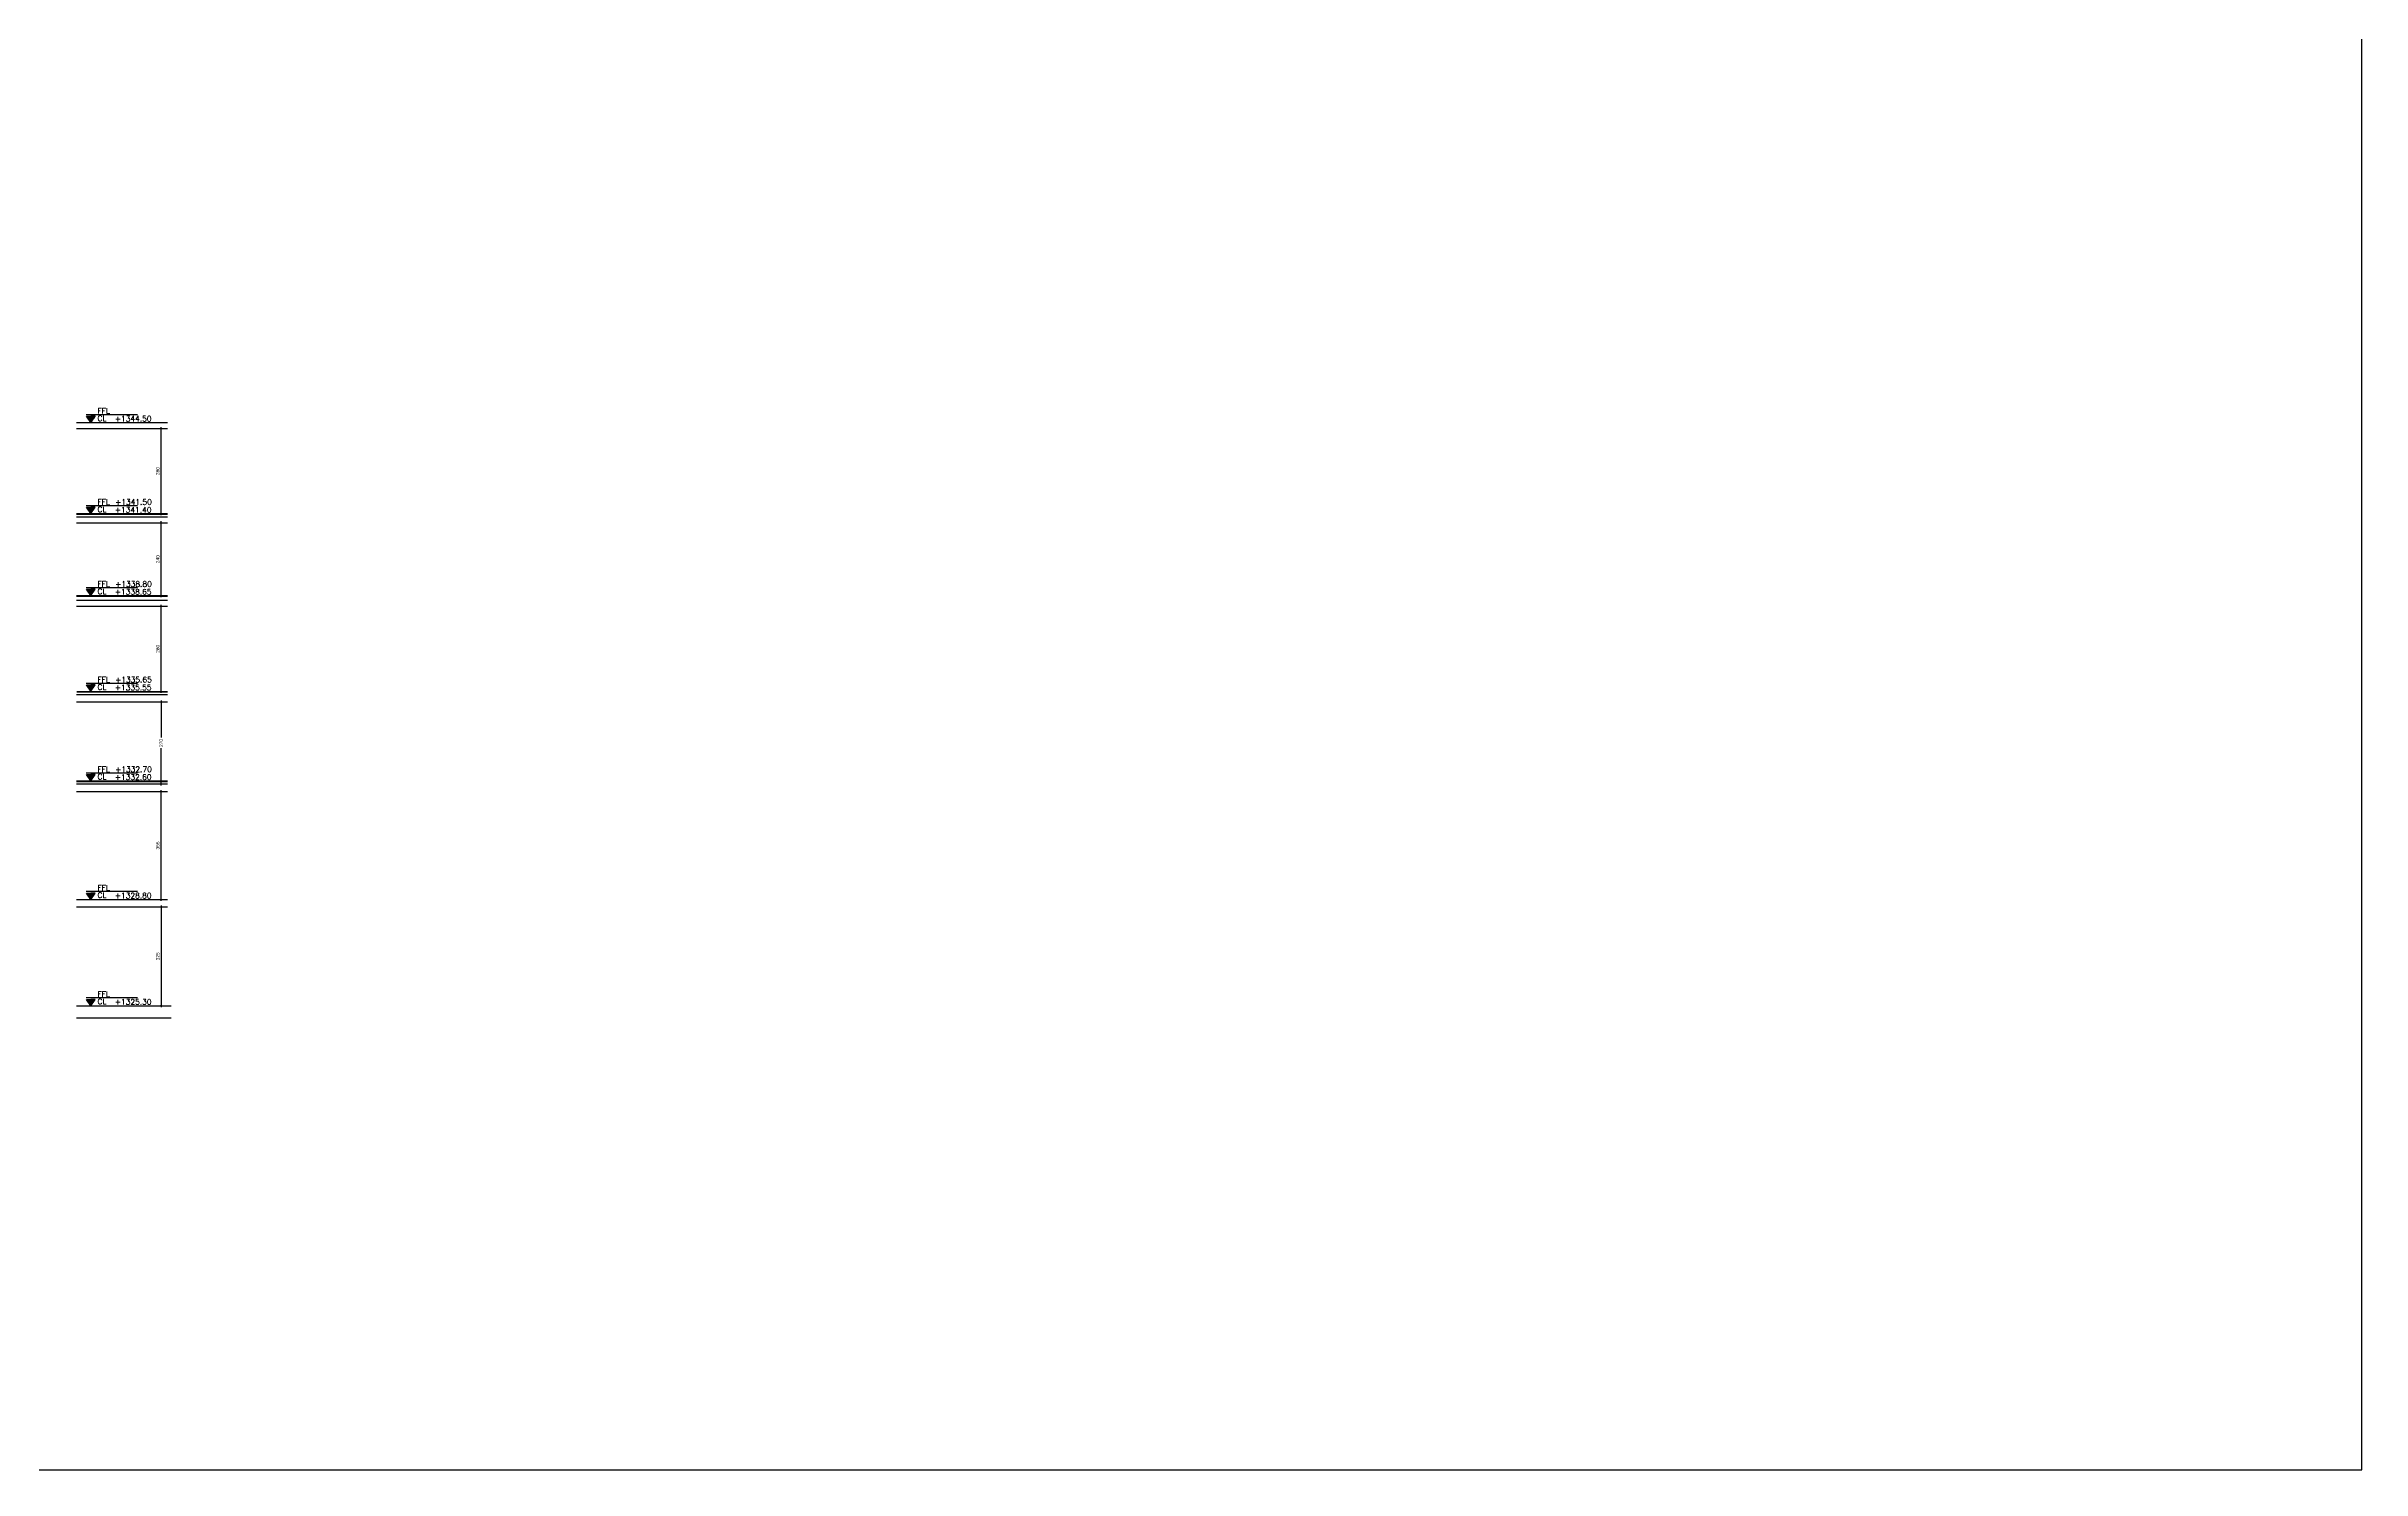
# Model space of a CAD drawing. Header units: centimetres. Extents: x 96271 to 179142, y 9855 to 112216.
# Drawn here: x 149125 to 156747, y 9855 to 14541 of the extents above; entities that cross this region are included whole.
import ezdxf

# ---------------------------------------------------------------- set-up
doc = ezdxf.new("R2010")
doc.units = ezdxf.units.CM
doc.header["$LTSCALE"] = 100
doc.header["$MEASUREMENT"] = 0
doc.header["$PDSIZE"] = 0.2
doc.layers.get('0').update_dxf_attribs({"linetype": 'CONTINUOUS'})
doc.layers.get('DEFPOINTS').update_dxf_attribs({"linetype": 'CONTINUOUS'})
for name, color, linetype in [('A-Dim', 2, 'CONTINUOUS'), ('A-Sect-Mcut-Tiling', 51, 'CONTINUOUS'), ('A-Wall-Strctr', 6, 'CONTINUOUS')]:
    doc.layers.add(name, color=color, linetype=linetype)
doc.styles.add('ROMAND', font='romand.shx', dxfattribs={"height": 10})
doc.styles.get("Standard").update_dxf_attribs({"font": 'arial.ttf'})
doc.dimstyles.new('1-50', dxfattribs={"dimtxt": 11.25, "dimasz": 5, "dimexe": 5, "dimexo": 5, "dimgap": 5, "dimtad": 1, "dimdec": 1, "dimrnd": 0.5, "dimzin": 12, "dimdsep": 46, "dimtxsty": 'Standard', "dimblk": 'ARCHTICK', "dimcen": 0.09, "dimdle": 5, "dimadec": 0, "dimazin": 3, "dimtfac": 1, "dimtdec": 1, "dimtix": 1, "dimtofl": 0, "dimtmove": 1, "dimatfit": 3, "dimfxl": 5, "dimtolj": 1, "dimtzin": 0, "dimarcsym": 0})

# ---------------------------------------------------------------- blocks, each defined once
blk = doc.blocks.new('FFL-CL-SECTION')
at = {"ltscale": 111}
h = blk.add_hatch(dxfattribs=at)
h.set_pattern_fill('ACAD_ISO07W100', color=232, scale=2, style=0)
h.set_pattern_definition([(7e-15, (-164148.149, 25605.833), (0, 10), [1, -6])])
h.paths.add_polyline_path([(-1579, 487), (-1724, 487), (-1579, 278)])
h = blk.add_hatch(dxfattribs=at)
h.set_pattern_fill('ACAD_ISO07W100', color=232, scale=2, style=0)
h.set_pattern_definition([(180, (160989.661, 25605.833), (0, 10), [1, -6])])
h.paths.add_polyline_path([(-1579, 487), (-1435, 487), (-1579, 278)])
at = {"color": 7, "ltscale": 111}
for p, q in [((-44, 533), (-1735, 533)), ((-1579, 278), (-1724, 487)), ((-1724, 487), (-1579, 487)), ((-1579, 278), (-1435, 487)), ((-1435, 487), (-1579, 487))]:
    blk.add_line(p, q, dxfattribs=at)
at = {"color": 111, "ltscale": 111, "style": 'ROMAND'}
for s, p in [('CL', (-1361, 327)), ('FFL', (-1361, 570))]:
    blk.add_text(s, height=180, dxfattribs=at).set_placement(p)
for tag, p in [('CL', (-787, 313)), ('FFL', (-778, 571))]:
    blk.add_attdef(tag, p, '', height=180, dxfattribs=at)
blk = doc.blocks.new('_ArchTick')
at = {"color": 0, "linetype": 'ByBlock', "const_width": 0.15}
blk.add_lwpolyline([(-0.5, -0.5), (0.5, 0.5)], dxfattribs=at)
blk = doc.blocks.new('*D296')
at = {"layer": 'A-Dim', "color": 0, "lineweight": -2, "transparency": 16777216}
blk.add_line((149503.2, 12412.8), (149503.2, 12702.8), dxfattribs=at)
at = {"layer": 'DEFPOINTS', "color": 0, "transparency": 16777216}
for p in [(149503.2, 12697.8), (149524.5, 12697.8), (149524.5, 12417.8)]:
    blk.add_point(p, dxfattribs=at)
at = {"layer": 'A-Dim', "color": 0, "lineweight": -2, "transparency": 16777216, "xscale": 5, "yscale": 5, "zscale": 5}
for p, rotation in [((149503.2, 12697.8), 90), ((149503.2, 12417.8), 270)]:
    blk.add_blockref('_ArchTick', p, dxfattribs=dict(at, rotation=rotation))
at = {"layer": 'A-Dim', "color": 0, "transparency": 16777216, "insert": (149492.5, 12557.8), "char_height": 11.25, "attachment_point": 5, "rotation": 90}
blk.add_mtext('\\A1;280', dxfattribs=at)
blk = doc.blocks.new('*D301')
at = {"layer": 'A-Dim', "color": 0, "lineweight": -2, "transparency": 16777216}
for p, q in [((149503.2, 12387.8), (149503.2, 12265.3)), ((149503.2, 12107.8), (149503.2, 12230.3))]:
    blk.add_line(p, q, dxfattribs=at)
at = {"layer": 'DEFPOINTS', "color": 0, "transparency": 16777216}
for p in [(149503.2, 12382.8), (149524.5, 12382.8), (149524.5, 12112.8)]:
    blk.add_point(p, dxfattribs=at)
at = {"layer": 'A-Dim', "color": 0, "lineweight": -2, "transparency": 16777216, "xscale": 5, "yscale": 5, "zscale": 5}
for p, rotation in [((149503.2, 12382.8), 90), ((149503.2, 12112.8), 270)]:
    blk.add_blockref('_ArchTick', p, dxfattribs=dict(at, rotation=rotation))
at = {"layer": 'A-Dim', "color": 0, "transparency": 16777216, "insert": (149503.2, 12247.8), "char_height": 11.25, "attachment_point": 5, "rotation": 90}
blk.add_mtext('\\A1;270', dxfattribs=at)
blk = doc.blocks.new('*D302')
at = {"layer": 'A-Dim', "color": 0, "lineweight": -2, "transparency": 16777216}
blk.add_line((149503.2, 11727.8), (149503.2, 12092.8), dxfattribs=at)
at = {"layer": 'DEFPOINTS', "color": 0, "transparency": 16777216}
for p in [(149503.2, 12087.8), (149524.5, 12087.8), (149524.5, 11732.8)]:
    blk.add_point(p, dxfattribs=at)
at = {"layer": 'A-Dim', "color": 0, "lineweight": -2, "transparency": 16777216, "xscale": 5, "yscale": 5, "zscale": 5}
for p, rotation in [((149503.2, 12087.8), 90), ((149503.2, 11732.8), 270)]:
    blk.add_blockref('_ArchTick', p, dxfattribs=dict(at, rotation=rotation))
at = {"layer": 'A-Dim', "color": 0, "transparency": 16777216, "insert": (149492.5, 11910.3), "char_height": 11.25, "attachment_point": 5, "rotation": 90}
blk.add_mtext('\\A1;355', dxfattribs=at)
blk = doc.blocks.new('*D303')
at = {"layer": 'A-Dim', "color": 0, "lineweight": -2, "transparency": 16777216}
blk.add_line((149503.2, 12727.8), (149503.2, 12977.8), dxfattribs=at)
at = {"layer": 'DEFPOINTS', "color": 0, "transparency": 16777216}
for p in [(149503.2, 12972.8), (149524.5, 12972.8), (149524.5, 12732.8)]:
    blk.add_point(p, dxfattribs=at)
at = {"layer": 'A-Dim', "color": 0, "lineweight": -2, "transparency": 16777216, "xscale": 5, "yscale": 5, "zscale": 5}
for p, rotation in [((149503.2, 12972.8), 90), ((149503.2, 12732.8), 270)]:
    blk.add_blockref('_ArchTick', p, dxfattribs=dict(at, rotation=rotation))
at = {"layer": 'A-Dim', "color": 0, "transparency": 16777216, "insert": (149492.5, 12852.8), "char_height": 11.25, "attachment_point": 5, "rotation": 90}
blk.add_mtext('\\A1;240', dxfattribs=at)
blk = doc.blocks.new('*D304')
at = {"layer": 'A-Dim', "color": 0, "lineweight": -2, "transparency": 16777216}
blk.add_line((149503.2, 12997.8), (149503.2, 13287.8), dxfattribs=at)
at = {"layer": 'DEFPOINTS', "color": 0, "transparency": 16777216}
for p in [(149503.2, 13282.8), (149524.5, 13282.8), (149524.5, 13002.8)]:
    blk.add_point(p, dxfattribs=at)
at = {"layer": 'A-Dim', "color": 0, "lineweight": -2, "transparency": 16777216, "xscale": 5, "yscale": 5, "zscale": 5}
for p, rotation in [((149503.2, 13282.8), 90), ((149503.2, 13002.8), 270)]:
    blk.add_blockref('_ArchTick', p, dxfattribs=dict(at, rotation=rotation))
at = {"layer": 'A-Dim', "color": 0, "transparency": 16777216, "insert": (149492.5, 13142.8), "char_height": 11.25, "attachment_point": 5, "rotation": 90}
blk.add_mtext('\\A1;280', dxfattribs=at)
blk = doc.blocks.new('*D305')
at = {"layer": 'A-Dim', "color": 0, "lineweight": -2, "transparency": 16777216}
blk.add_line((149503.2, 11712.8), (149503.2, 11377.8), dxfattribs=at)
at = {"layer": 'DEFPOINTS', "color": 0, "transparency": 16777216}
for p in [(149524.5, 11707.8), (149503.2, 11382.8), (149524.5, 11382.8)]:
    blk.add_point(p, dxfattribs=at)
at = {"layer": 'A-Dim', "color": 0, "lineweight": -2, "transparency": 16777216, "xscale": 5, "yscale": 5, "zscale": 5}
for p, rotation in [((149503.2, 11707.8), 90), ((149503.2, 11382.8), 270)]:
    blk.add_blockref('_ArchTick', p, dxfattribs=dict(at, rotation=rotation))
at = {"layer": 'A-Dim', "color": 0, "transparency": 16777216, "insert": (149492.5, 11545.3), "char_height": 11.25, "attachment_point": 5, "rotation": 90}
blk.add_mtext('\\A1;325', dxfattribs=at)

msp = doc.modelspace()

# ---------------------------------------------------------------- linework, layer by layer
msp.add_lwpolyline([(127018.411, 9855.211), (156747.283, 9855.211), (156747.283, 19227.535), (127018.411, 19227.535)], close=True)
at = {"layer": 'A-Sect-Mcut-Tiling'}
for p, q in [((149224.548, 13002.769), (149524.548, 13002.769)), ((149224.548, 13000.769), (149524.548, 13000.769)), ((149224.548, 12732.769), (149524.548, 12732.769)), ((149224.548, 12730.769), (149524.548, 12730.769)), ((149226.112, 12417.769), (149524.548, 12417.769)), ((149226.112, 12415.769), (149524.548, 12415.769)), ((149224.548, 12122.769), (149524.548, 12122.769)), ((149224.548, 12120.769), (149524.548, 12120.769))]:
    msp.add_line(p, q, dxfattribs=at)
at = {"layer": 'A-Wall-Strctr'}
for p, q in [((149224.548, 13302.769), (149524.548, 13302.769)), ((149224.548, 13282.769), (149524.548, 13282.769)), ((149224.548, 12992.769), (149524.548, 12992.769)), ((149224.548, 12972.769), (149524.548, 12972.769)), ((149224.548, 12717.769), (149524.548, 12717.769)), ((149224.548, 12697.769), (149524.548, 12697.769)), ((149224.548, 12407.769), (149524.548, 12407.769)), ((149224.548, 12382.769), (149524.548, 12382.769)), ((149224.548, 12112.769), (149524.548, 12112.769)), ((149224.548, 12087.769), (149524.548, 12087.769)), ((149224.548, 11732.769), (149524.548, 11732.769)), ((149224.548, 11707.769), (149524.548, 11707.769)), ((149224.548, 11382.769), (149536.109, 11382.769)), ((149224.548, 11342.769), (149536.109, 11342.769))]:
    msp.add_line(p, q, dxfattribs=at)

# ---------------------------------------------------------------- block references
ref = msp.add_blockref('FFL-CL-SECTION', (149430.081, 13274.99), dxfattribs=dict(xscale=0.1, yscale=0.1, zscale=0.1))
ref.add_attrib('CL', '+1344.50', (149351.428, 13306.272), dxfattribs={"color": 111, "ltscale": 111, "height": 18, "style": 'ROMAND'})
at = {"xscale": 0.1, "yscale": 0.1, "zscale": 0.1}
for p, values in [((149430.081, 12974.99), {'FFL': '+1341.50', 'CL': '+1341.40'}), ((149430.081, 12704.99), {'FFL': '+1338.80', 'CL': '+1338.65'}), ((149430.081, 12389.99), {'FFL': '+1335.65', 'CL': '+1335.55'}), ((149430.081, 12094.99), {'FFL': '+1332.70', 'CL': '+1332.60'})]:
    msp.add_blockref('FFL-CL-SECTION', p, dxfattribs=at).add_auto_attribs(values)
ref = msp.add_blockref('FFL-CL-SECTION', (149430.081, 11704.99), dxfattribs=dict(xscale=0.1, yscale=0.1, zscale=0.1))
ref.add_attrib('CL', '+1328.80', (149351.428, 11736.272), dxfattribs={"color": 111, "ltscale": 111, "height": 18, "style": 'ROMAND'})
ref = msp.add_blockref('FFL-CL-SECTION', (149430.081, 11354.99), dxfattribs=dict(xscale=0.1, yscale=0.1, zscale=0.1))
ref.add_attrib('CL', '+1325.30', (149351.428, 11386.272), dxfattribs={"color": 111, "ltscale": 111, "height": 18, "style": 'ROMAND'})

# ---------------------------------------------------------------- dimensions: what is measured, and where the dimension line sits
at = {"layer": 'A-Dim'}
for p1, p2, distance, override, picture, middle in [((149524.548, 13002.769), (149524.548, 13282.769), 21.317, {"dimse1": 1, "dimse2": 1}, '*D304', (149492.487, 13142.769)), ((149524.548, 12732.769), (149524.548, 12972.769), 21.317, {"dimse1": 1, "dimse2": 1}, '*D303', (149492.487, 12852.769)), ((149524.548, 12417.769), (149524.548, 12697.769), 21.317, {"dimse1": 1, "dimse2": 1}, '*D296', (149492.487, 12557.769)), ((149524.548, 12112.769), (149524.548, 12382.769), 21.317, {"dimtad": 0, "dimse1": 1, "dimse2": 1}, '*D301', (149503.231, 12247.769)), ((149524.548, 11732.769), (149524.548, 12087.769), 21.317, {"dimse1": 1, "dimse2": 1}, '*D302', (149492.483, 11910.269)), ((149524.548, 11707.769), (149524.548, 11382.769), -21.317, {"dimse1": 1, "dimse2": 1}, '*D305', (149492.483, 11545.269))]:
    dim = msp.add_aligned_dim(p1=p1, p2=p2, distance=distance, dimstyle='1-50', override=override, dxfattribs=at)
    dim.commit()
    dim.dimension.update_dxf_attribs({"geometry": picture, "text_midpoint": middle})

doc.saveas('drawing.dxf')
